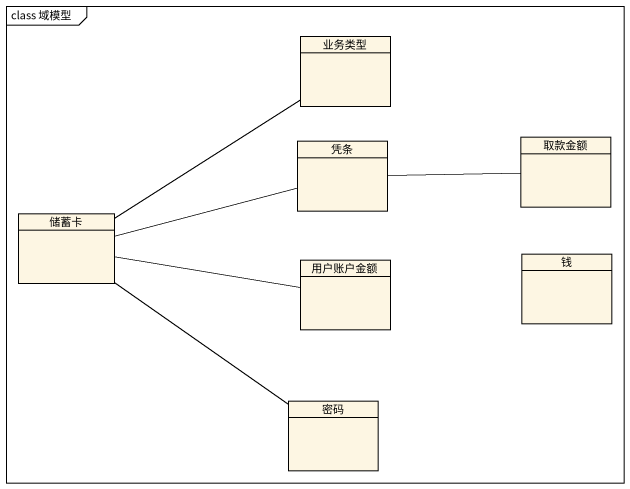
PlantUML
@startuml
mainframe class 域模型
hide circle
hide empty members
class 业务类型
class 凭条
class 取款金额
class 储蓄卡
class 用户账户金额
class 钱
class 密码
凭条 -right- 取款金额
储蓄卡 -up- 业务类型
储蓄卡 -right- 凭条
储蓄卡 -right- 用户账户金额
储蓄卡 -- 密码
@enduml
